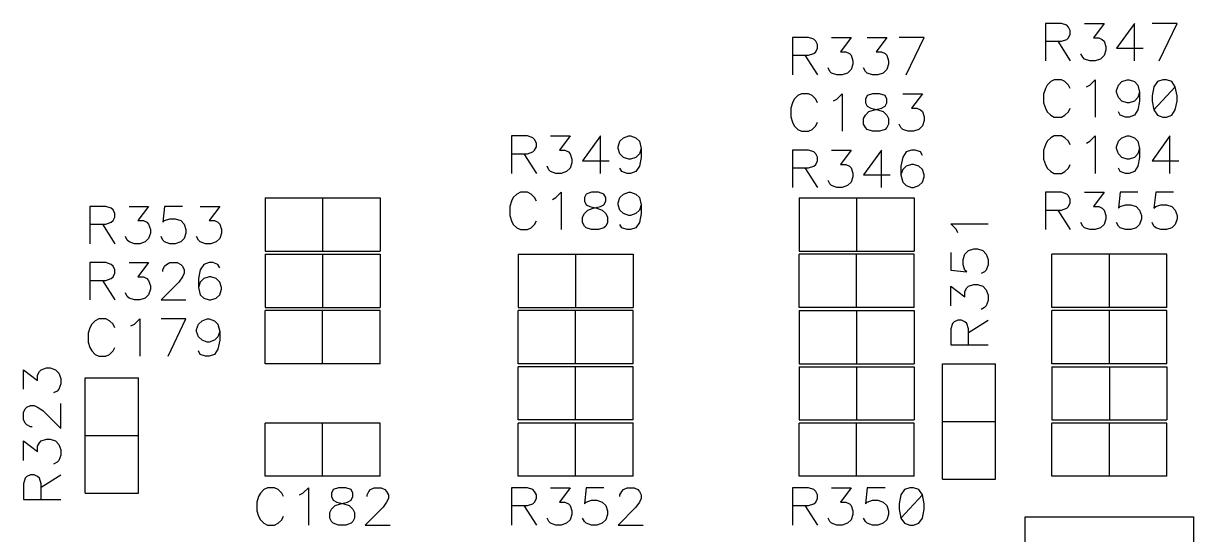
# Model space of a CAD drawing. Extents: x 295 to 953, y 10 to 290.
# Drawn here: x 697.9 to 766.6, y 140 to 170 of the extents above; entities that cross this region are included whole.
import ezdxf

# ---------------------------------------------------------------- set-up
doc = ezdxf.new("R2010")
doc.units = 0
doc.header["$LTSCALE"] = 5
doc.header["$MEASUREMENT"] = 0
doc.layers.add('DV-DPO-A6_BSK', color=2, linetype='CONTINUOUS')

msp = doc.modelspace()

# ---------------------------------------------------------------- linework, layer by layer
at = {"layer": 'DV-DPO-A6_BSK', "color": 7}
for p, q in [((758.832, 170.007), (757.894, 170.007)), ((757.894, 170.007), (757.894, 167.815)), ((759.149, 169.902), (758.832, 170.007)), ((759.255, 169.796), (759.149, 169.902)), ((760.192, 170.007), (761.341, 170.007)), ((761.341, 170.007), (760.714, 169.168)), ((763.118, 170.007), (762.074, 168.548)), ((763.118, 167.815), (763.118, 170.007)), ((765.627, 170.007), (764.161, 170.007)), ((764.577, 167.815), (765.627, 170.007)), ((743.973, 169.182), (743.035, 169.182)), ((743.035, 169.182), (743.035, 166.989)), ((744.29, 169.076), (743.973, 169.182)), ((745.333, 169.182), (746.482, 169.182)), ((746.482, 169.182), (745.855, 168.343)), ((747.42, 169.182), (748.569, 169.182)), ((748.569, 169.182), (747.949, 168.343)), ((750.768, 169.182), (749.302, 169.182)), ((749.718, 166.989), (750.768, 169.182)), ((759.149, 169.069), (759.255, 169.168)), ((759.354, 169.591), (759.255, 169.796)), ((759.255, 169.168), (759.354, 169.38)), ((759.354, 169.38), (759.354, 169.591)), ((760.714, 169.168), (761.031, 169.168)), ((761.031, 169.168), (761.236, 169.069)), ((744.396, 168.97), (744.29, 169.076)), ((744.495, 168.766), (744.396, 168.97)), ((744.396, 168.343), (744.495, 168.554)), ((744.495, 168.554), (744.495, 168.766)), ((757.894, 168.964), (758.832, 168.964)), ((758.627, 168.964), (759.354, 167.815)), ((758.832, 168.964), (759.149, 169.069)), ((761.236, 169.069), (761.341, 168.964)), ((761.341, 168.964), (761.447, 168.647)), ((761.447, 168.442), (761.341, 168.125)), ((761.447, 168.647), (761.447, 168.442)), ((762.074, 168.548), (763.64, 168.548)), ((743.035, 168.138), (743.973, 168.138)), ((743.768, 168.138), (744.495, 166.989)), ((743.973, 168.138), (744.29, 168.244)), ((744.29, 168.244), (744.396, 168.343)), ((745.855, 168.343), (746.172, 168.343)), ((746.172, 168.343), (746.377, 168.244)), ((746.377, 168.244), (746.482, 168.138)), ((746.482, 168.138), (746.588, 167.821)), ((746.588, 167.821), (746.588, 167.617)), ((747.949, 168.343), (748.259, 168.343)), ((748.259, 168.343), (748.47, 168.244)), ((748.47, 168.244), (748.569, 168.138)), ((748.569, 168.138), (748.675, 167.821)), ((748.675, 167.821), (748.675, 167.617)), ((760.087, 168.019), (759.981, 168.231)), ((760.192, 167.92), (760.087, 168.019)), ((760.503, 167.815), (760.192, 167.92)), ((760.82, 167.815), (760.503, 167.815)), ((761.13, 167.92), (760.82, 167.815)), ((761.341, 168.125), (761.13, 167.92)), ((745.228, 167.194), (745.122, 167.405)), ((745.333, 167.095), (745.228, 167.194)), ((745.644, 166.989), (745.333, 167.095)), ((746.271, 167.095), (745.961, 166.989)), ((746.482, 167.3), (746.271, 167.095)), ((746.588, 167.617), (746.482, 167.3)), ((747.321, 167.194), (747.215, 167.405)), ((747.42, 167.095), (747.321, 167.194)), ((747.737, 166.989), (747.42, 167.095)), ((748.365, 167.095), (748.048, 166.989)), ((748.569, 167.3), (748.365, 167.095)), ((748.675, 167.617), (748.569, 167.3)), ((745.961, 166.989), (745.644, 166.989)), ((748.048, 166.989), (747.737, 166.989)), ((758, 166.395), (757.894, 166.183)), ((758.205, 166.6), (758, 166.395)), ((758.416, 166.705), (758.205, 166.6)), ((758.832, 166.705), (758.416, 166.705)), ((759.043, 166.6), (758.832, 166.705)), ((759.255, 166.395), (759.043, 166.6)), ((759.354, 166.183), (759.255, 166.395)), ((760.298, 166.289), (760.503, 166.395)), ((760.503, 166.395), (760.82, 166.705)), ((760.82, 166.705), (760.82, 164.513)), ((762.074, 166.078), (762.18, 166.395)), ((762.18, 166.395), (762.385, 166.6)), ((762.385, 166.6), (762.702, 166.705)), ((762.702, 166.705), (762.808, 166.705)), ((762.808, 166.705), (763.118, 166.6)), ((763.118, 166.6), (763.329, 166.395)), ((763.329, 166.395), (763.428, 165.972)), ((764.478, 166.6), (764.267, 166.289)), ((764.789, 166.705), (764.478, 166.6)), ((765, 166.705), (764.789, 166.705)), ((765.31, 166.6), (765, 166.705)), ((765.522, 166.289), (765.31, 166.6)), ((743.346, 165.774), (743.141, 165.569)), ((743.557, 165.88), (743.346, 165.774)), ((743.973, 165.88), (743.557, 165.88)), ((744.184, 165.774), (743.973, 165.88)), ((744.396, 165.569), (744.184, 165.774)), ((745.644, 165.569), (745.961, 165.88)), ((745.961, 165.88), (745.961, 163.687)), ((747.42, 165.774), (747.321, 165.569)), ((747.737, 165.88), (747.42, 165.774)), ((748.153, 165.88), (747.737, 165.88)), ((748.47, 165.774), (748.153, 165.88)), ((748.569, 165.569), (748.47, 165.774)), ((749.514, 165.88), (750.663, 165.88)), ((750.663, 165.88), (750.035, 165.041)), ((757.894, 166.183), (757.788, 165.866)), ((757.788, 165.866), (757.788, 165.345)), ((762.074, 165.972), (762.074, 166.078)), ((762.18, 165.662), (762.074, 165.972)), ((763.428, 165.972), (763.329, 165.662)), ((763.428, 165.972), (763.428, 165.45)), ((764.267, 166.289), (764.161, 165.767)), ((764.161, 165.767), (764.161, 165.45)), ((765.522, 166.289), (764.267, 164.929)), ((765.627, 165.767), (765.522, 166.289)), ((765.627, 165.45), (765.627, 165.767)), ((743.035, 165.358), (742.929, 165.041)), ((742.929, 165.041), (742.929, 164.519)), ((743.141, 165.569), (743.035, 165.358)), ((744.495, 165.358), (744.396, 165.569)), ((745.439, 165.464), (745.644, 165.569)), ((747.321, 165.569), (747.321, 165.358)), ((747.321, 165.358), (747.42, 165.147)), ((747.42, 165.147), (747.632, 165.041)), ((747.632, 165.041), (748.048, 164.942)), ((747.843, 164.942), (748.259, 165.041)), ((748.259, 165.041), (748.47, 165.147)), ((748.47, 165.147), (748.569, 165.358)), ((748.569, 165.358), (748.569, 165.569)), ((750.035, 165.041), (750.346, 165.041)), ((750.346, 165.041), (750.557, 164.942)), ((757.788, 165.345), (757.894, 165.034)), ((757.894, 165.034), (758, 164.823)), ((759.255, 164.823), (759.354, 165.034)), ((762.385, 165.45), (762.18, 165.662)), ((762.702, 165.345), (762.385, 165.45)), ((762.808, 165.345), (762.702, 165.345)), ((763.118, 165.45), (762.808, 165.345)), ((763.329, 165.662), (763.118, 165.45)), ((763.428, 165.45), (763.329, 164.929)), ((764.161, 165.45), (764.267, 164.929)), ((765.522, 164.929), (765.627, 165.45)), ((742.929, 164.519), (743.035, 164.209)), ((747.215, 164.42), (747.321, 164.625)), ((747.215, 164.103), (747.215, 164.42)), ((747.321, 164.625), (747.526, 164.836)), ((747.526, 164.836), (747.843, 164.942)), ((748.048, 164.942), (748.365, 164.836)), ((748.365, 164.836), (748.569, 164.625)), ((748.569, 164.625), (748.675, 164.42)), ((748.675, 164.42), (748.675, 164.103)), ((750.557, 164.942), (750.663, 164.836)), ((750.663, 164.836), (750.768, 164.519)), ((750.768, 164.315), (750.663, 163.998)), ((750.768, 164.519), (750.768, 164.315)), ((758, 164.823), (758.205, 164.618)), ((758.205, 164.618), (758.416, 164.513)), ((758.416, 164.513), (758.832, 164.513)), ((758.832, 164.513), (759.043, 164.618)), ((759.043, 164.618), (759.255, 164.823)), ((762.279, 164.618), (762.18, 164.823)), ((762.596, 164.513), (762.279, 164.618)), ((762.808, 164.513), (762.596, 164.513)), ((763.118, 164.618), (762.808, 164.513)), ((763.329, 164.929), (763.118, 164.618)), ((764.267, 164.929), (764.478, 164.618)), ((764.478, 164.618), (764.789, 164.513)), ((764.789, 164.513), (765, 164.513)), ((765, 164.513), (765.31, 164.618)), ((765.31, 164.618), (765.522, 164.929)), ((743.035, 164.209), (743.141, 163.998)), ((743.141, 163.998), (743.346, 163.793)), ((743.346, 163.793), (743.557, 163.687)), ((743.557, 163.687), (743.973, 163.687)), ((743.973, 163.687), (744.184, 163.793)), ((744.184, 163.793), (744.396, 163.998)), ((744.396, 163.998), (744.495, 164.209)), ((747.321, 163.892), (747.215, 164.103)), ((747.42, 163.793), (747.321, 163.892)), ((747.737, 163.687), (747.42, 163.793)), ((748.153, 163.687), (747.737, 163.687)), ((748.47, 163.793), (748.153, 163.687)), ((748.569, 163.892), (748.47, 163.793)), ((748.675, 164.103), (748.569, 163.892)), ((749.408, 163.892), (749.302, 164.103)), ((749.514, 163.793), (749.408, 163.892)), ((749.824, 163.687), (749.514, 163.793)), ((750.141, 163.687), (749.824, 163.687)), ((750.451, 163.793), (750.141, 163.687)), ((750.663, 163.998), (750.451, 163.793)), ((727.463, 163.403), (726.525, 163.403)), ((726.525, 163.403), (726.525, 161.211)), ((727.78, 163.298), (727.463, 163.403)), ((727.886, 163.192), (727.78, 163.298)), ((727.985, 162.987), (727.886, 163.192)), ((727.985, 162.776), (727.985, 162.987)), ((728.823, 163.403), (729.972, 163.403)), ((729.972, 163.403), (729.345, 162.564)), ((731.749, 163.403), (730.705, 161.944)), ((731.749, 161.211), (731.749, 163.403)), ((732.792, 162.776), (732.898, 163.093)), ((732.898, 163.093), (733.109, 163.298)), ((733.109, 163.298), (733.42, 163.403)), ((733.42, 163.403), (733.525, 163.403)), ((733.525, 163.403), (733.836, 163.298)), ((733.836, 163.298), (734.047, 163.093)), ((734.047, 163.093), (734.153, 162.67)), ((758, 163.093), (757.894, 162.881)), ((758.205, 163.298), (758, 163.093)), ((758.416, 163.403), (758.205, 163.298)), ((758.832, 163.403), (758.416, 163.403)), ((759.043, 163.298), (758.832, 163.403)), ((759.255, 163.093), (759.043, 163.298)), ((759.354, 162.881), (759.255, 163.093)), ((760.298, 162.987), (760.503, 163.093)), ((760.503, 163.093), (760.82, 163.403)), ((760.82, 163.403), (760.82, 161.211)), ((762.074, 162.776), (762.18, 163.093)), ((762.18, 163.093), (762.385, 163.298)), ((762.385, 163.298), (762.702, 163.403)), ((762.702, 163.403), (762.808, 163.403)), ((762.808, 163.403), (763.118, 163.298)), ((763.118, 163.298), (763.329, 163.093)), ((763.329, 163.093), (763.428, 162.67)), ((765.205, 163.403), (764.161, 161.944)), ((765.205, 161.211), (765.205, 163.403)), ((726.525, 162.36), (727.463, 162.36)), ((727.258, 162.36), (727.985, 161.211)), ((727.463, 162.36), (727.78, 162.465)), ((727.78, 162.465), (727.886, 162.564)), ((727.886, 162.564), (727.985, 162.776)), ((729.345, 162.564), (729.662, 162.564)), ((729.662, 162.564), (729.867, 162.465)), ((729.867, 162.465), (729.972, 162.36)), ((729.972, 162.36), (730.078, 162.043)), ((732.792, 162.67), (732.792, 162.776)), ((732.898, 162.36), (732.792, 162.67)), ((733.109, 162.148), (732.898, 162.36)), ((734.047, 162.36), (733.836, 162.148)), ((734.153, 162.67), (734.047, 162.36)), ((734.153, 162.67), (734.153, 162.148)), ((743.973, 162.578), (743.035, 162.578)), ((743.035, 162.578), (743.035, 160.385)), ((744.29, 162.472), (743.973, 162.578)), ((744.396, 162.366), (744.29, 162.472)), ((744.495, 162.162), (744.396, 162.366)), ((745.333, 162.578), (746.482, 162.578)), ((746.482, 162.578), (745.855, 161.739)), ((748.259, 162.578), (747.215, 161.118)), ((748.259, 160.385), (748.259, 162.578)), ((749.718, 162.472), (749.514, 162.162)), ((750.035, 162.578), (749.718, 162.472)), ((750.247, 162.578), (750.035, 162.578)), ((750.557, 162.472), (750.247, 162.578)), ((750.663, 162.267), (750.557, 162.472)), ((757.894, 162.881), (757.788, 162.564)), ((757.788, 162.564), (757.788, 162.043)), ((762.074, 162.67), (762.074, 162.776)), ((762.18, 162.36), (762.074, 162.67)), ((762.385, 162.148), (762.18, 162.36)), ((763.329, 162.36), (763.118, 162.148)), ((763.428, 162.67), (763.329, 162.36)), ((763.428, 162.67), (763.428, 162.148)), ((728.718, 161.415), (728.612, 161.627)), ((730.078, 161.838), (729.972, 161.521)), ((730.078, 162.043), (730.078, 161.838)), ((730.705, 161.944), (732.271, 161.944)), ((733.42, 162.043), (733.109, 162.148)), ((733.525, 162.043), (733.42, 162.043)), ((733.836, 162.148), (733.525, 162.043)), ((734.047, 161.627), (733.836, 161.316)), ((734.153, 162.148), (734.047, 161.627)), ((743.973, 161.534), (744.29, 161.64)), ((744.29, 161.64), (744.396, 161.739)), ((744.396, 161.739), (744.495, 161.95)), ((744.495, 161.95), (744.495, 162.162)), ((745.855, 161.739), (746.172, 161.739)), ((746.172, 161.739), (746.377, 161.64)), ((746.377, 161.64), (746.482, 161.534)), ((749.514, 162.162), (749.408, 161.64)), ((749.408, 161.64), (749.408, 161.118)), ((749.718, 161.64), (749.514, 161.429)), ((750.035, 161.739), (749.718, 161.64)), ((750.141, 161.739), (750.035, 161.739)), ((750.451, 161.64), (750.141, 161.739)), ((750.663, 161.429), (750.451, 161.64)), ((757.788, 162.043), (757.894, 161.732)), ((757.894, 161.732), (758, 161.521)), ((759.255, 161.521), (759.354, 161.732)), ((762.702, 162.043), (762.385, 162.148)), ((762.808, 162.043), (762.702, 162.043)), ((763.118, 162.148), (762.808, 162.043)), ((763.329, 161.627), (763.118, 161.316)), ((763.428, 162.148), (763.329, 161.627)), ((764.161, 161.944), (765.726, 161.944)), ((728.823, 161.316), (728.718, 161.415)), ((729.134, 161.211), (728.823, 161.316)), ((729.451, 161.211), (729.134, 161.211)), ((729.761, 161.316), (729.451, 161.211)), ((729.972, 161.521), (729.761, 161.316)), ((733.004, 161.316), (732.898, 161.521)), ((733.314, 161.211), (733.004, 161.316)), ((733.525, 161.211), (733.314, 161.211)), ((733.836, 161.316), (733.525, 161.211)), ((743.035, 161.534), (743.973, 161.534)), ((743.768, 161.534), (744.495, 160.385)), ((746.482, 161.534), (746.588, 161.217)), ((746.588, 161.013), (746.482, 160.696)), ((746.588, 161.217), (746.588, 161.013)), ((747.215, 161.118), (748.781, 161.118)), ((749.514, 161.429), (749.408, 161.118)), ((749.408, 161.118), (749.514, 160.696)), ((750.768, 161.118), (750.663, 161.429)), ((750.663, 160.696), (750.768, 161.013)), ((750.768, 161.013), (750.768, 161.118)), ((758, 161.521), (758.205, 161.316)), ((758.205, 161.316), (758.416, 161.211)), ((758.416, 161.211), (758.832, 161.211)), ((758.832, 161.211), (759.043, 161.316)), ((759.043, 161.316), (759.255, 161.521)), ((762.279, 161.316), (762.18, 161.521)), ((762.596, 161.211), (762.279, 161.316)), ((762.808, 161.211), (762.596, 161.211)), ((763.118, 161.316), (762.808, 161.211)), ((745.228, 160.59), (745.122, 160.801)), ((745.333, 160.491), (745.228, 160.59)), ((745.644, 160.385), (745.333, 160.491)), ((745.961, 160.385), (745.644, 160.385)), ((746.271, 160.491), (745.961, 160.385)), ((746.482, 160.696), (746.271, 160.491)), ((749.514, 160.696), (749.718, 160.491)), ((749.718, 160.491), (750.035, 160.385)), ((750.035, 160.385), (750.141, 160.385)), ((750.141, 160.385), (750.451, 160.491)), ((750.451, 160.491), (750.663, 160.696)), ((712.049, 159.771), (718.805, 159.771)), ((712.049, 159.771), (712.049, 156.647)), ((715.424, 159.771), (715.424, 156.647)), ((718.805, 159.771), (718.805, 156.647)), ((726.525, 159.579), (726.419, 159.262)), ((726.631, 159.791), (726.525, 159.579)), ((726.836, 159.996), (726.631, 159.791)), ((727.047, 160.101), (726.836, 159.996)), ((727.463, 160.101), (727.047, 160.101)), ((727.674, 159.996), (727.463, 160.101)), ((727.886, 159.791), (727.674, 159.996)), ((727.985, 159.579), (727.886, 159.791)), ((728.929, 159.685), (729.134, 159.791)), ((729.134, 159.791), (729.451, 160.101)), ((729.451, 160.101), (729.451, 157.909)), ((730.91, 159.996), (730.811, 159.791)), ((730.811, 159.791), (730.811, 159.579)), ((730.811, 159.579), (730.91, 159.368)), ((731.227, 160.101), (730.91, 159.996)), ((731.643, 160.101), (731.227, 160.101)), ((731.96, 159.996), (731.643, 160.101)), ((732.059, 159.791), (731.96, 159.996)), ((731.96, 159.368), (732.059, 159.579)), ((732.059, 159.579), (732.059, 159.791)), ((732.792, 159.474), (732.898, 159.791)), ((732.898, 159.791), (733.109, 159.996)), ((733.109, 159.996), (733.42, 160.101)), ((733.42, 160.101), (733.525, 160.101)), ((733.525, 160.101), (733.836, 159.996)), ((733.836, 159.996), (734.047, 159.791)), ((734.047, 159.791), (734.153, 159.368)), ((743.418, 159.771), (750.174, 159.771)), ((743.418, 159.771), (743.418, 156.647)), ((746.793, 159.771), (746.793, 156.647)), ((750.174, 159.771), (750.174, 156.647)), ((758.832, 160.101), (757.894, 160.101)), ((757.894, 160.101), (757.894, 157.909)), ((759.149, 159.996), (758.832, 160.101)), ((759.255, 159.89), (759.149, 159.996)), ((759.354, 159.685), (759.255, 159.89)), ((759.354, 159.474), (759.354, 159.685)), ((760.192, 160.101), (761.341, 160.101)), ((761.341, 160.101), (760.714, 159.262)), ((762.279, 160.101), (762.18, 159.163)), ((763.329, 160.101), (762.279, 160.101)), ((764.373, 160.101), (764.267, 159.163)), ((765.416, 160.101), (764.373, 160.101)), ((702.698, 159.276), (701.76, 159.276)), ((701.76, 159.276), (701.76, 157.083)), ((703.015, 159.17), (702.698, 159.276)), ((703.121, 159.064), (703.015, 159.17)), ((703.22, 158.86), (703.121, 159.064)), ((703.22, 158.648), (703.22, 158.86)), ((704.058, 159.276), (705.207, 159.276)), ((705.207, 159.276), (704.58, 158.437)), ((706.145, 159.276), (706.046, 158.338)), ((707.195, 159.276), (706.145, 159.276)), ((708.239, 159.276), (709.388, 159.276)), ((709.388, 159.276), (708.76, 158.437)), ((726.419, 159.262), (726.419, 158.741)), ((730.705, 158.642), (730.811, 158.846)), ((730.811, 158.846), (731.016, 159.058)), ((730.91, 159.368), (731.122, 159.262)), ((731.016, 159.058), (731.333, 159.163)), ((731.122, 159.262), (731.538, 159.163)), ((731.333, 159.163), (731.749, 159.262)), ((731.538, 159.163), (731.855, 159.058)), ((731.749, 159.262), (731.96, 159.368)), ((731.855, 159.058), (732.059, 158.846)), ((732.059, 158.846), (732.165, 158.642)), ((732.792, 159.368), (732.792, 159.474)), ((732.898, 159.058), (732.792, 159.368)), ((733.109, 158.846), (732.898, 159.058)), ((733.42, 158.741), (733.109, 158.846)), ((733.836, 158.846), (733.525, 158.741)), ((734.047, 159.058), (733.836, 158.846)), ((734.153, 159.368), (734.047, 159.058)), ((734.153, 158.846), (734.047, 158.325)), ((734.153, 159.368), (734.153, 158.846)), ((757.894, 159.058), (758.832, 159.058)), ((758.627, 159.058), (759.354, 157.909)), ((758.832, 159.058), (759.149, 159.163)), ((759.149, 159.163), (759.255, 159.262)), ((759.255, 159.262), (759.354, 159.474)), ((760.714, 159.262), (761.031, 159.262)), ((761.031, 159.262), (761.236, 159.163)), ((761.236, 159.163), (761.341, 159.058)), ((761.341, 159.058), (761.447, 158.741)), ((762.18, 159.163), (762.279, 159.262)), ((762.279, 159.262), (762.596, 159.368)), ((762.596, 159.368), (762.907, 159.368)), ((762.907, 159.368), (763.224, 159.262)), ((763.224, 159.262), (763.428, 159.058)), ((763.428, 159.058), (763.534, 158.741)), ((764.267, 159.163), (764.373, 159.262)), ((764.373, 159.262), (764.683, 159.368)), ((764.683, 159.368), (765, 159.368)), ((765, 159.368), (765.31, 159.262)), ((765.31, 159.262), (765.522, 159.058)), ((765.522, 159.058), (765.627, 158.741)), ((701.76, 158.232), (702.698, 158.232)), ((702.493, 158.232), (703.22, 157.083)), ((702.698, 158.232), (703.015, 158.338)), ((703.015, 158.338), (703.121, 158.437)), ((703.121, 158.437), (703.22, 158.648)), ((704.58, 158.437), (704.897, 158.437)), ((704.897, 158.437), (705.102, 158.338)), ((705.102, 158.338), (705.207, 158.232)), ((705.207, 158.232), (705.313, 157.915)), ((706.046, 158.338), (706.145, 158.437)), ((706.145, 158.437), (706.462, 158.543)), ((706.462, 158.543), (706.773, 158.543)), ((706.773, 158.543), (707.09, 158.437)), ((707.09, 158.437), (707.294, 158.232)), ((707.294, 158.232), (707.4, 157.915)), ((708.76, 158.437), (709.071, 158.437)), ((709.071, 158.437), (709.282, 158.338)), ((709.282, 158.338), (709.388, 158.232)), ((709.388, 158.232), (709.493, 157.915)), ((726.419, 158.741), (726.525, 158.43)), ((726.525, 158.43), (726.631, 158.219)), ((726.631, 158.219), (726.836, 158.014)), ((727.674, 158.014), (727.886, 158.219)), ((727.886, 158.219), (727.985, 158.43)), ((730.705, 158.325), (730.705, 158.642)), ((730.811, 158.113), (730.705, 158.325)), ((732.165, 158.325), (732.059, 158.113)), ((732.165, 158.642), (732.165, 158.325)), ((733.004, 158.014), (732.898, 158.219)), ((733.525, 158.741), (733.42, 158.741)), ((734.047, 158.325), (733.836, 158.014)), ((752.644, 157.935), (752.334, 158.252)), ((752.334, 158.252), (754.526, 158.252)), ((760.087, 158.113), (759.981, 158.325)), ((761.341, 158.219), (761.13, 158.014)), ((761.447, 158.536), (761.341, 158.219)), ((761.447, 158.741), (761.447, 158.536)), ((762.18, 158.113), (762.074, 158.325)), ((763.428, 158.219), (763.224, 158.014)), ((763.534, 158.536), (763.428, 158.219)), ((763.534, 158.741), (763.534, 158.536)), ((764.267, 158.113), (764.161, 158.325)), ((765.522, 158.219), (765.31, 158.014)), ((765.627, 158.536), (765.522, 158.219)), ((765.627, 158.741), (765.627, 158.536)), ((703.953, 157.288), (703.847, 157.499)), ((705.313, 157.711), (705.207, 157.394)), ((705.313, 157.915), (705.313, 157.711)), ((706.046, 157.288), (705.94, 157.499)), ((707.4, 157.711), (707.294, 157.394)), ((707.4, 157.915), (707.4, 157.711)), ((708.133, 157.288), (708.027, 157.499)), ((709.493, 157.711), (709.388, 157.394)), ((709.493, 157.915), (709.493, 157.711)), ((726.836, 158.014), (727.047, 157.909)), ((727.047, 157.909), (727.463, 157.909)), ((727.463, 157.909), (727.674, 158.014)), ((730.91, 158.014), (730.811, 158.113)), ((731.227, 157.909), (730.91, 158.014)), ((731.643, 157.909), (731.227, 157.909)), ((731.96, 158.014), (731.643, 157.909)), ((732.059, 158.113), (731.96, 158.014)), ((733.314, 157.909), (733.004, 158.014)), ((733.525, 157.909), (733.314, 157.909)), ((733.836, 158.014), (733.525, 157.909)), ((752.75, 157.724), (752.644, 157.935)), ((760.192, 158.014), (760.087, 158.113)), ((760.503, 157.909), (760.192, 158.014)), ((760.82, 157.909), (760.503, 157.909)), ((761.13, 158.014), (760.82, 157.909)), ((762.279, 158.014), (762.18, 158.113)), ((762.596, 157.909), (762.279, 158.014)), ((762.907, 157.909), (762.596, 157.909)), ((763.224, 158.014), (762.907, 157.909)), ((764.373, 158.014), (764.267, 158.113)), ((764.683, 157.909), (764.373, 158.014)), ((765, 157.909), (764.683, 157.909)), ((765.31, 158.014), (765, 157.909)), ((704.058, 157.189), (703.953, 157.288)), ((704.369, 157.083), (704.058, 157.189)), ((704.686, 157.083), (704.369, 157.083)), ((704.996, 157.189), (704.686, 157.083)), ((705.207, 157.394), (704.996, 157.189)), ((706.145, 157.189), (706.046, 157.288)), ((706.462, 157.083), (706.145, 157.189)), ((706.773, 157.083), (706.462, 157.083)), ((707.09, 157.189), (706.773, 157.083)), ((707.294, 157.394), (707.09, 157.189)), ((708.239, 157.189), (708.133, 157.288)), ((708.549, 157.083), (708.239, 157.189)), ((708.866, 157.083), (708.549, 157.083)), ((709.176, 157.189), (708.866, 157.083)), ((709.388, 157.394), (709.176, 157.189)), ((753.377, 156.68), (753.687, 156.786)), ((753.687, 156.786), (753.899, 156.786)), ((753.899, 156.786), (754.216, 156.68)), ((712.049, 156.647), (718.805, 156.647)), ((712.049, 156.469), (718.805, 156.469)), ((712.049, 156.469), (712.049, 153.345)), ((715.424, 156.469), (715.424, 153.345)), ((718.805, 156.469), (718.805, 153.345)), ((726.908, 156.469), (733.664, 156.469)), ((726.908, 156.469), (726.908, 153.345)), ((730.283, 156.469), (730.283, 153.345)), ((733.664, 156.469), (733.664, 153.345)), ((743.418, 156.647), (750.174, 156.647)), ((750.174, 156.469), (743.418, 156.469)), ((743.418, 153.345), (743.418, 156.469)), ((746.793, 153.345), (746.793, 156.469)), ((750.174, 153.345), (750.174, 156.469)), ((752.334, 156.575), (752.334, 155.531)), ((753.067, 156.159), (753.166, 156.476)), ((753.067, 155.848), (753.067, 156.159)), ((753.166, 156.476), (753.377, 156.68)), ((754.216, 156.68), (754.42, 156.476)), ((754.42, 156.476), (754.526, 156.159)), ((754.526, 156.159), (754.526, 155.848)), ((765.033, 156.469), (758.277, 156.469)), ((758.277, 153.345), (758.277, 156.469)), ((761.652, 153.345), (761.652, 156.469)), ((765.033, 153.345), (765.033, 156.469)), ((702.698, 155.974), (701.76, 155.974)), ((701.76, 155.974), (701.76, 153.781)), ((703.015, 155.868), (702.698, 155.974)), ((703.121, 155.762), (703.015, 155.868)), ((703.22, 155.558), (703.121, 155.762)), ((703.22, 155.346), (703.22, 155.558)), ((704.058, 155.974), (705.207, 155.974)), ((705.207, 155.974), (704.58, 155.135)), ((706.046, 155.558), (706.145, 155.762)), ((706.046, 155.452), (706.046, 155.558)), ((706.145, 155.762), (706.251, 155.868)), ((706.251, 155.868), (706.462, 155.974)), ((706.462, 155.974), (706.878, 155.974)), ((706.878, 155.974), (707.09, 155.868)), ((707.09, 155.868), (707.195, 155.762)), ((707.195, 155.762), (707.294, 155.558)), ((707.294, 155.558), (707.294, 155.346)), ((708.239, 155.558), (708.133, 155.036)), ((708.443, 155.868), (708.239, 155.558)), ((708.76, 155.974), (708.443, 155.868)), ((708.972, 155.974), (708.76, 155.974)), ((709.282, 155.868), (708.972, 155.974)), ((709.388, 155.663), (709.282, 155.868)), ((752.334, 155.531), (753.271, 155.426)), ((753.166, 155.531), (753.067, 155.848)), ((753.271, 155.426), (753.166, 155.531)), ((754.315, 155.426), (754.11, 155.326)), ((754.42, 155.531), (754.315, 155.426)), ((754.526, 155.848), (754.42, 155.531)), ((701.76, 154.93), (702.698, 154.93)), ((702.493, 154.93), (703.22, 153.781)), ((702.698, 154.93), (703.015, 155.036)), ((703.015, 155.036), (703.121, 155.135)), ((703.121, 155.135), (703.22, 155.346)), ((704.58, 155.135), (704.897, 155.135)), ((704.897, 155.135), (705.102, 155.036)), ((705.102, 155.036), (705.207, 154.93)), ((705.207, 154.93), (705.313, 154.613)), ((706.984, 154.825), (705.94, 153.781)), ((707.195, 155.135), (706.984, 154.825)), ((707.294, 155.346), (707.195, 155.135)), ((708.133, 155.036), (708.133, 154.514)), ((708.239, 154.825), (708.133, 154.514)), ((708.443, 155.036), (708.239, 154.825)), ((708.76, 155.135), (708.443, 155.036)), ((708.866, 155.135), (708.76, 155.135)), ((709.176, 155.036), (708.866, 155.135)), ((709.388, 154.825), (709.176, 155.036)), ((709.493, 154.514), (709.388, 154.825)), ((753.377, 154.593), (753.687, 154.699)), ((753.687, 154.699), (753.899, 154.699)), ((753.899, 154.699), (754.216, 154.593)), ((703.953, 153.986), (703.847, 154.197)), ((705.207, 154.092), (704.996, 153.887)), ((705.313, 154.409), (705.207, 154.092)), ((705.313, 154.613), (705.313, 154.409)), ((708.133, 154.514), (708.239, 154.092)), ((708.239, 154.092), (708.443, 153.887)), ((709.176, 153.887), (709.388, 154.092)), ((709.388, 154.092), (709.493, 154.409)), ((709.493, 154.409), (709.493, 154.514)), ((752.334, 153.444), (752.334, 154.593)), ((752.334, 154.593), (753.166, 153.966)), ((753.166, 154.276), (753.271, 154.488)), ((753.166, 153.966), (753.166, 154.276)), ((753.271, 154.488), (753.377, 154.593)), ((754.216, 154.593), (754.42, 154.382)), ((754.42, 154.382), (754.526, 154.072)), ((754.526, 154.072), (754.526, 153.755)), ((704.058, 153.887), (703.953, 153.986)), ((704.369, 153.781), (704.058, 153.887)), ((704.686, 153.781), (704.369, 153.781)), ((704.996, 153.887), (704.686, 153.781)), ((705.94, 153.781), (707.4, 153.781)), ((708.443, 153.887), (708.76, 153.781)), ((708.76, 153.781), (708.866, 153.781)), ((708.866, 153.781), (709.176, 153.887)), ((712.049, 153.345), (718.805, 153.345)), ((726.908, 153.345), (733.664, 153.345)), ((750.174, 153.345), (743.418, 153.345)), ((754.315, 153.339), (754.11, 153.233)), ((754.42, 153.444), (754.315, 153.339)), ((754.526, 153.755), (754.42, 153.444)), ((765.033, 153.345), (758.277, 153.345)), ((702.282, 152.672), (702.071, 152.566)), ((702.698, 152.672), (702.282, 152.672)), ((702.909, 152.566), (702.698, 152.672)), ((704.369, 152.361), (704.686, 152.672)), ((704.686, 152.672), (704.686, 150.479)), ((707.4, 152.672), (705.94, 152.672)), ((706.357, 150.479), (707.4, 152.672)), ((708.344, 152.566), (708.655, 152.672)), ((708.655, 152.672), (708.76, 152.672)), ((708.76, 152.672), (709.071, 152.566)), ((718.805, 153.167), (712.049, 153.167)), ((712.049, 150.043), (712.049, 153.167)), ((715.424, 150.043), (715.424, 153.167)), ((718.805, 150.043), (718.805, 153.167)), ((733.664, 153.167), (726.908, 153.167)), ((726.908, 150.043), (726.908, 153.167)), ((730.283, 150.043), (730.283, 153.167)), ((733.664, 150.043), (733.664, 153.167)), ((743.418, 153.167), (750.174, 153.167)), ((743.418, 153.167), (743.418, 150.043)), ((746.793, 153.167), (746.793, 150.043)), ((750.174, 153.167), (750.174, 150.043)), ((765.033, 153.167), (758.277, 153.167)), ((758.277, 150.043), (758.277, 153.167)), ((761.652, 150.043), (761.652, 153.167)), ((765.033, 150.043), (765.033, 153.167)), ((701.76, 152.15), (701.654, 151.833)), ((701.866, 152.361), (701.76, 152.15)), ((702.071, 152.566), (701.866, 152.361)), ((703.121, 152.361), (702.909, 152.566)), ((703.22, 152.15), (703.121, 152.361)), ((704.164, 152.256), (704.369, 152.361)), ((708.027, 152.044), (708.133, 152.361)), ((708.027, 151.939), (708.027, 152.044)), ((708.133, 151.628), (708.027, 151.939)), ((708.133, 152.361), (708.344, 152.566)), ((709.071, 152.566), (709.282, 152.361)), ((709.282, 152.361), (709.388, 151.939)), ((709.388, 151.939), (709.282, 151.628)), ((709.388, 151.939), (709.388, 151.417)), ((752.439, 152.401), (752.334, 152.084)), ((752.334, 152.084), (752.334, 151.146)), ((752.538, 152.5), (752.439, 152.401)), ((752.75, 152.606), (752.538, 152.5)), ((752.961, 152.606), (752.75, 152.606)), ((753.166, 152.5), (752.961, 152.606)), ((753.271, 152.401), (753.166, 152.5)), ((753.377, 152.084), (753.271, 152.401)), ((753.377, 151.873), (754.526, 152.606)), ((753.377, 151.146), (753.377, 152.084)), ((701.654, 151.833), (701.654, 151.311)), ((701.654, 151.311), (701.76, 151.001)), ((708.344, 151.417), (708.133, 151.628)), ((708.655, 151.311), (708.344, 151.417)), ((708.76, 151.311), (708.655, 151.311)), ((709.071, 151.417), (708.76, 151.311)), ((709.282, 151.628), (709.071, 151.417)), ((709.388, 151.417), (709.282, 150.895)), ((701.76, 151.001), (701.866, 150.79)), ((701.866, 150.79), (702.071, 150.585)), ((702.071, 150.585), (702.282, 150.479)), ((702.698, 150.479), (702.909, 150.585)), ((702.909, 150.585), (703.121, 150.79)), ((703.121, 150.79), (703.22, 151.001)), ((708.239, 150.585), (708.133, 150.79)), ((708.549, 150.479), (708.239, 150.585)), ((709.071, 150.585), (708.76, 150.479)), ((709.282, 150.895), (709.071, 150.585)), ((752.334, 151.146), (754.526, 151.146)), ((702.282, 150.479), (702.698, 150.479)), ((708.76, 150.479), (708.549, 150.479)), ((718.805, 150.043), (712.049, 150.043)), ((733.664, 150.043), (726.908, 150.043)), ((743.418, 150.043), (750.174, 150.043)), ((751.838, 143.268), (751.838, 150.03)), ((751.838, 150.03), (754.962, 150.03)), ((754.962, 143.268), (754.962, 150.03)), ((765.033, 150.043), (758.277, 150.043)), ((697.851, 148.544), (697.851, 149.693)), ((697.851, 149.693), (698.683, 149.066)), ((698.683, 149.376), (698.788, 149.588)), ((698.683, 149.066), (698.683, 149.376)), ((698.788, 149.588), (698.894, 149.693)), ((698.894, 149.693), (699.204, 149.792)), ((699.204, 149.792), (699.416, 149.792)), ((699.416, 149.792), (699.733, 149.693)), ((699.733, 149.693), (699.937, 149.482)), ((699.937, 149.482), (700.043, 149.172)), ((701.483, 142.442), (701.483, 149.205)), ((701.483, 149.205), (704.606, 149.205)), ((704.606, 142.442), (704.606, 149.205)), ((733.664, 149.865), (726.908, 149.865)), ((726.908, 146.741), (726.908, 149.865)), ((730.283, 146.741), (730.283, 149.865)), ((733.664, 146.741), (733.664, 149.865)), ((743.418, 149.865), (750.174, 149.865)), ((743.418, 149.865), (743.418, 146.741)), ((746.793, 149.865), (746.793, 146.741)), ((750.174, 149.865), (750.174, 146.741)), ((758.277, 149.865), (765.033, 149.865)), ((758.277, 149.865), (758.277, 146.741)), ((761.652, 149.865), (761.652, 146.741)), ((765.033, 149.865), (765.033, 146.741)), ((699.937, 148.544), (699.832, 148.439)), ((700.043, 148.855), (699.937, 148.544)), ((700.043, 149.172), (700.043, 148.855)), ((699.832, 148.439), (699.627, 148.333)), ((697.851, 147.184), (697.956, 147.395)), ((697.851, 146.768), (697.851, 147.184)), ((697.956, 147.395), (698.055, 147.494)), ((698.055, 147.494), (698.267, 147.6)), ((698.267, 147.6), (698.478, 147.6)), ((698.478, 147.6), (698.683, 147.494)), ((698.683, 147.494), (699, 147.289)), ((699, 147.289), (700.043, 146.246)), ((700.043, 146.246), (700.043, 147.705)), ((697.956, 146.556), (697.851, 146.768)), ((698.055, 146.451), (697.956, 146.556)), ((698.267, 146.345), (698.055, 146.451)), ((718.805, 146.563), (712.049, 146.563)), ((712.049, 143.439), (712.049, 146.563)), ((715.424, 143.439), (715.424, 146.563)), ((718.805, 143.439), (718.805, 146.563)), ((733.664, 146.741), (726.908, 146.741)), ((733.664, 146.563), (726.908, 146.563)), ((726.908, 143.439), (726.908, 146.563)), ((730.283, 143.439), (730.283, 146.563)), ((733.664, 143.439), (733.664, 146.563)), ((743.418, 146.741), (750.174, 146.741)), ((750.174, 146.563), (743.418, 146.563)), ((743.418, 143.439), (743.418, 146.563)), ((746.793, 143.439), (746.793, 146.563)), ((750.174, 143.439), (750.174, 146.563)), ((751.838, 146.649), (754.962, 146.649)), ((758.277, 146.741), (765.033, 146.741)), ((765.033, 146.563), (758.277, 146.563)), ((758.277, 143.439), (758.277, 146.563)), ((761.652, 143.439), (761.652, 146.563)), ((765.033, 143.439), (765.033, 146.563)), ((698.372, 146.345), (698.267, 146.345)), ((701.483, 145.823), (704.606, 145.823)), ((697.851, 144.364), (697.851, 145.513)), ((697.851, 145.513), (698.683, 144.886)), ((698.683, 145.196), (698.788, 145.407)), ((698.683, 144.886), (698.683, 145.196)), ((698.788, 145.407), (698.894, 145.513)), ((698.894, 145.513), (699.204, 145.619)), ((699.204, 145.619), (699.416, 145.619)), ((699.416, 145.619), (699.733, 145.513)), ((699.733, 145.513), (699.937, 145.302)), ((699.937, 145.302), (700.043, 144.991)), ((700.043, 144.674), (699.937, 144.364)), ((700.043, 144.991), (700.043, 144.674)), ((699.832, 144.258), (699.627, 144.153)), ((699.937, 144.364), (699.832, 144.258)), ((697.956, 143.32), (697.851, 143.003)), ((697.851, 143.003), (697.851, 142.066)), ((698.055, 143.419), (697.956, 143.32)), ((698.267, 143.525), (698.055, 143.419)), ((698.478, 143.525), (698.267, 143.525)), ((698.683, 143.419), (698.478, 143.525)), ((698.788, 143.32), (698.683, 143.419)), ((698.894, 143.003), (698.788, 143.32)), ((698.894, 142.792), (700.043, 143.525)), ((698.894, 142.066), (698.894, 143.003)), ((718.805, 143.439), (712.049, 143.439)), ((733.664, 143.439), (726.908, 143.439)), ((750.174, 143.439), (743.418, 143.439)), ((751.838, 143.268), (754.962, 143.268)), ((765.033, 143.439), (758.277, 143.439)), ((701.483, 142.442), (704.606, 142.442)), ((711.772, 142.455), (711.666, 142.244)), ((711.977, 142.66), (711.772, 142.455)), ((712.188, 142.766), (711.977, 142.66)), ((712.604, 142.766), (712.188, 142.766)), ((712.815, 142.66), (712.604, 142.766)), ((713.027, 142.455), (712.815, 142.66)), ((713.126, 142.244), (713.027, 142.455)), ((714.07, 142.35), (714.275, 142.455)), ((714.275, 142.455), (714.592, 142.766)), ((714.592, 142.766), (714.592, 140.573)), ((716.051, 142.66), (715.952, 142.455)), ((715.952, 142.455), (715.952, 142.244)), ((716.368, 142.766), (716.051, 142.66)), ((716.784, 142.766), (716.368, 142.766)), ((717.101, 142.66), (716.784, 142.766)), ((717.2, 142.455), (717.101, 142.66)), ((717.2, 142.244), (717.2, 142.455)), ((718.039, 142.35), (718.145, 142.554)), ((718.039, 142.244), (718.039, 142.35)), ((718.145, 142.554), (718.25, 142.66)), ((718.25, 142.66), (718.455, 142.766)), ((718.455, 142.766), (718.878, 142.766)), ((718.878, 142.766), (719.082, 142.66)), ((719.082, 142.66), (719.188, 142.554)), ((719.188, 142.554), (719.294, 142.35)), ((719.294, 142.35), (719.294, 142.138)), ((727.463, 142.766), (726.525, 142.766)), ((726.525, 142.766), (726.525, 140.573)), ((727.78, 142.66), (727.463, 142.766)), ((727.886, 142.554), (727.78, 142.66)), ((727.985, 142.35), (727.886, 142.554)), ((727.985, 142.138), (727.985, 142.35)), ((728.823, 142.766), (729.972, 142.766)), ((729.972, 142.766), (729.345, 141.927)), ((730.91, 142.766), (730.811, 141.828)), ((731.96, 142.766), (730.91, 142.766)), ((732.898, 142.35), (733.004, 142.554)), ((732.898, 142.244), (732.898, 142.35)), ((733.004, 142.554), (733.109, 142.66)), ((733.109, 142.66), (733.314, 142.766)), ((733.314, 142.766), (733.737, 142.766)), ((733.737, 142.766), (733.941, 142.66)), ((733.941, 142.66), (734.047, 142.554)), ((734.047, 142.554), (734.153, 142.35)), ((734.153, 142.35), (734.153, 142.138)), ((743.973, 142.766), (743.035, 142.766)), ((743.035, 142.766), (743.035, 140.573)), ((744.29, 142.66), (743.973, 142.766)), ((744.396, 142.554), (744.29, 142.66)), ((744.495, 142.35), (744.396, 142.554)), ((744.495, 142.138), (744.495, 142.35)), ((745.333, 142.766), (746.482, 142.766)), ((746.482, 142.766), (745.855, 141.927)), ((747.42, 142.766), (747.321, 141.828)), ((748.47, 142.766), (747.42, 142.766)), ((749.408, 142.35), (749.302, 141.828)), ((749.619, 142.66), (749.408, 142.35)), ((750.663, 142.35), (749.408, 140.989)), ((749.93, 142.766), (749.619, 142.66)), ((750.141, 142.766), (749.93, 142.766)), ((750.451, 142.66), (750.141, 142.766)), ((750.663, 142.35), (750.451, 142.66)), ((750.768, 141.828), (750.663, 142.35)), ((697.851, 142.066), (700.043, 142.066)), ((711.666, 142.244), (711.56, 141.927)), ((711.56, 141.927), (711.56, 141.405)), ((715.952, 142.244), (716.051, 142.033)), ((715.952, 141.511), (716.157, 141.722)), ((716.051, 142.033), (716.263, 141.927)), ((716.157, 141.722), (716.474, 141.828)), ((716.263, 141.927), (716.679, 141.828)), ((716.474, 141.828), (716.89, 141.927)), ((716.679, 141.828), (716.996, 141.722)), ((716.89, 141.927), (717.101, 142.033)), ((716.996, 141.722), (717.2, 141.511)), ((717.101, 142.033), (717.2, 142.244)), ((719.188, 141.927), (718.977, 141.617)), ((719.294, 142.138), (719.188, 141.927)), ((726.525, 141.722), (727.463, 141.722)), ((727.258, 141.722), (727.985, 140.573)), ((727.463, 141.722), (727.78, 141.828)), ((727.78, 141.828), (727.886, 141.927)), ((727.886, 141.927), (727.985, 142.138)), ((729.345, 141.927), (729.662, 141.927)), ((729.662, 141.927), (729.867, 141.828)), ((729.867, 141.828), (729.972, 141.722)), ((729.972, 141.722), (730.078, 141.405)), ((730.811, 141.828), (730.91, 141.927)), ((730.91, 141.927), (731.227, 142.033)), ((731.227, 142.033), (731.538, 142.033)), ((731.538, 142.033), (731.855, 141.927)), ((731.855, 141.927), (732.059, 141.722)), ((732.059, 141.722), (732.165, 141.405)), ((734.047, 141.927), (733.836, 141.617)), ((734.153, 142.138), (734.047, 141.927)), ((743.035, 141.722), (743.973, 141.722)), ((743.768, 141.722), (744.495, 140.573)), ((743.973, 141.722), (744.29, 141.828)), ((744.29, 141.828), (744.396, 141.927)), ((744.396, 141.927), (744.495, 142.138)), ((745.855, 141.927), (746.172, 141.927)), ((746.172, 141.927), (746.377, 141.828)), ((746.377, 141.828), (746.482, 141.722)), ((746.482, 141.722), (746.588, 141.405)), ((747.321, 141.828), (747.42, 141.927)), ((747.42, 141.927), (747.737, 142.033)), ((747.737, 142.033), (748.048, 142.033)), ((748.048, 142.033), (748.365, 141.927)), ((748.365, 141.927), (748.569, 141.722)), ((748.569, 141.722), (748.675, 141.405)), ((749.302, 141.828), (749.302, 141.511)), ((750.768, 141.511), (750.768, 141.828)), ((711.56, 141.405), (711.666, 141.095)), ((711.666, 141.095), (711.772, 140.884)), ((713.027, 140.884), (713.126, 141.095)), ((715.846, 141.306), (715.952, 141.511)), ((715.846, 140.989), (715.846, 141.306)), ((715.952, 140.778), (715.846, 140.989)), ((717.2, 141.511), (717.306, 141.306)), ((717.306, 140.989), (717.2, 140.778)), ((717.306, 141.306), (717.306, 140.989)), ((718.977, 141.617), (717.933, 140.573)), ((728.718, 140.778), (728.612, 140.989)), ((730.078, 141.201), (729.972, 140.884)), ((730.078, 141.405), (730.078, 141.201)), ((730.811, 140.778), (730.705, 140.989)), ((732.165, 141.201), (732.059, 140.884)), ((732.165, 141.405), (732.165, 141.201)), ((733.836, 141.617), (732.792, 140.573)), ((745.228, 140.778), (745.122, 140.989)), ((746.588, 141.201), (746.482, 140.884)), ((746.588, 141.405), (746.588, 141.201)), ((747.321, 140.778), (747.215, 140.989)), ((748.675, 141.201), (748.569, 140.884)), ((748.675, 141.405), (748.675, 141.201)), ((749.302, 141.511), (749.408, 140.989)), ((749.408, 140.989), (749.619, 140.679)), ((750.451, 140.679), (750.663, 140.989)), ((750.663, 140.989), (750.768, 141.511)), ((756.712, 119.222), (756.712, 141.062)), ((756.712, 141.062), (766.598, 141.062)), ((766.598, 141.062), (766.598, 119.222)), ((711.772, 140.884), (711.977, 140.679)), ((711.977, 140.679), (712.188, 140.573)), ((712.188, 140.573), (712.604, 140.573)), ((712.604, 140.573), (712.815, 140.679)), ((712.815, 140.679), (713.027, 140.884)), ((716.051, 140.679), (715.952, 140.778)), ((716.368, 140.573), (716.051, 140.679)), ((716.784, 140.573), (716.368, 140.573)), ((717.101, 140.679), (716.784, 140.573)), ((717.2, 140.778), (717.101, 140.679)), ((717.933, 140.573), (719.399, 140.573)), ((728.823, 140.679), (728.718, 140.778)), ((729.134, 140.573), (728.823, 140.679)), ((729.451, 140.573), (729.134, 140.573)), ((729.761, 140.679), (729.451, 140.573)), ((729.972, 140.884), (729.761, 140.679)), ((730.91, 140.679), (730.811, 140.778)), ((731.227, 140.573), (730.91, 140.679)), ((731.538, 140.573), (731.227, 140.573)), ((731.855, 140.679), (731.538, 140.573)), ((732.059, 140.884), (731.855, 140.679)), ((732.792, 140.573), (734.258, 140.573)), ((745.333, 140.679), (745.228, 140.778)), ((745.644, 140.573), (745.333, 140.679)), ((745.961, 140.573), (745.644, 140.573)), ((746.271, 140.679), (745.961, 140.573)), ((746.482, 140.884), (746.271, 140.679)), ((747.42, 140.679), (747.321, 140.778)), ((747.737, 140.573), (747.42, 140.679)), ((748.048, 140.573), (747.737, 140.573)), ((748.365, 140.679), (748.048, 140.573)), ((748.569, 140.884), (748.365, 140.679)), ((749.619, 140.679), (749.93, 140.573)), ((749.93, 140.573), (750.141, 140.573)), ((750.141, 140.573), (750.451, 140.679))]:
    msp.add_line(p, q, dxfattribs=at)

doc.saveas('drawing.dxf')
